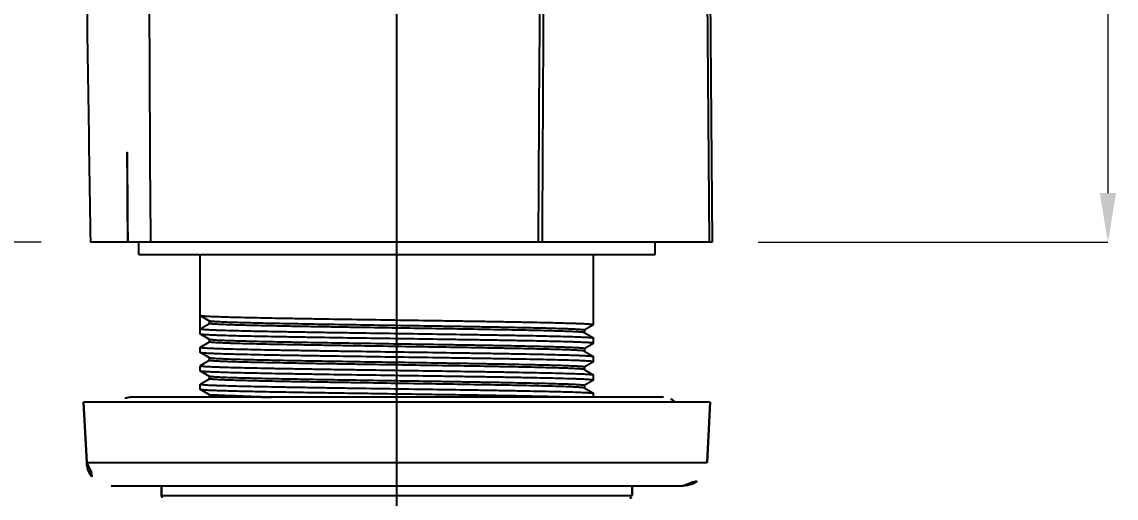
# Model space of a CAD drawing. Extents: x 16296660632 to 16296672714, y -37409619871 to -37409617455.
# Drawn here: x 16296672034.2 to 16296672123.3, y -37409617890 to -37409617851.2 of the extents above; entities that cross this region are included whole.
import ezdxf

# ---------------------------------------------------------------- set-up
doc = ezdxf.new("R2010")
doc.units = 0
doc.header["$LTSCALE"] = 10
doc.header["$MEASUREMENT"] = 0
doc.header["$PDMODE"] = 3
doc.header["$PDSIZE"] = -10
doc.linetypes.add('ACAD_ISO08W100', pattern=[36, 24, -3, 6, -3])
doc.layers.get('0').update_dxf_attribs({"linetype": 'CONTINUOUS'})
doc.layers.get('DEFPOINTS').update_dxf_attribs({"linetype": 'CONTINUOUS'})
doc.layers.add('02___PRT_ALL_AXES', color=7, linetype='CONTINUOUS')
doc.styles.add('Daelim Dimension', font='')
doc.styles.get('Daelim Dimension').set_extended_font_data('나눔고딕')
doc.dimstyles.new('DEFAULT', dxfattribs={"dimscale": 2, "dimtxt": 2, "dimasz": 2, "dimexe": 0, "dimexo": 2, "dimgap": 1, "dimtad": 1, "dimdec": 1, "dimzin": 9, "dimdsep": 46, "dimtxsty": 'Daelim Dimension', "dimcen": 0.5, "dimclrd": 252, "dimclre": 252, "dimclrt": 3, "dimadec": 1, "dimazin": 0, "dimtfac": 1, "dimtdec": 1, "dimtix": 1, "dimtmove": 0, "dimatfit": 3, "dimfxl": 1, "dimtolj": 1, "dimtzin": 1, "dimlwd": 9, "dimlwe": 9, "dimarcsym": 0})

# ---------------------------------------------------------------- blocks, each defined once
blk = doc.blocks.new('*D4')
at = {"color": 5, "lineweight": 9, "transparency": 16777216}
for p, q in [((16296672063.88, -37409617728.86393), (16296672122.59532, -37409617728.86393)), ((16296672122.59532, -37409617732.86393), (16296672122.59532, -37409617865.16254)), ((16296672094.1485, -37409617869.16254), (16296672122.59532, -37409617869.16254))]:
    blk.add_line(p, q, dxfattribs=at)
at = {"color": 5, "transparency": 16777216}
for points in [[(16296672121.92866, -37409617732.86393), (16296672123.26199, -37409617732.86393), (16296672122.59532, -37409617728.86393)], [(16296672121.92866, -37409617865.16254), (16296672123.26199, -37409617865.16254), (16296672122.59532, -37409617869.16254)]]:
    blk.add_solid(points, dxfattribs=at)
at = {"layer": 'DEFPOINTS', "color": 0, "transparency": 16777216}
for p in [(16296672059.88, -37409617728.86393), (16296672090.1485, -37409617869.16254), (16296672122.59532, -37409617869.16254)]:
    blk.add_point(p, dxfattribs=at)
at = {"color": 7, "transparency": 16777216, "insert": (16296672115.1876, -37409617799.01324), "char_height": 10, "attachment_point": 5, "rotation": 90, "style": 'Daelim Dimension'}
blk.add_mtext('\\A1;140', dxfattribs=at)
blk = doc.blocks.new('*D5')
at = {"color": 5, "lineweight": 9, "transparency": 16777216}
for p, q in [((16296671962.309401, -37409617794.284554), (16296671923.515711, -37409617794.284554)), ((16296671923.515711, -37409617798.284554), (16296671923.515711, -37409617865.162552)), ((16296672035.79364, -37409617869.162552), (16296671923.515711, -37409617869.162552))]:
    blk.add_line(p, q, dxfattribs=at)
at = {"color": 5, "transparency": 16777216}
for points in [[(16296671922.849039, -37409617798.284554), (16296671924.182369, -37409617798.284554), (16296671923.515711, -37409617794.284554)], [(16296671922.849039, -37409617865.162552), (16296671924.182369, -37409617865.162552), (16296671923.515711, -37409617869.162552)]]:
    blk.add_solid(points, dxfattribs=at)
at = {"layer": 'DEFPOINTS', "color": 0, "transparency": 16777216}
for p in [(16296671966.309401, -37409617794.284554), (16296671923.515711, -37409617869.162552), (16296672039.79364, -37409617869.162552)]:
    blk.add_point(p, dxfattribs=at)
at = {"color": 7, "transparency": 16777216, "insert": (16296671916.12944, -37409617831.723549), "char_height": 10, "attachment_point": 5, "rotation": 90, "style": 'Daelim Dimension'}
blk.add_mtext('\\A1;75', dxfattribs=at)

msp = doc.modelspace()

# ---------------------------------------------------------------- linework, layer by layer
at = {"color": 1, "linetype": 'ACAD_ISO08W100'}
msp.add_line((16296672064.74164, -37409617897.5214), (16296672064.74164, -37409617708.816849), dxfattribs=at)
at = {"color": 7, "linetype": 'Continuous'}
for p, q in [((16296672089.22858, -37409617762.142838), (16296672090.1485, -37409617869.162537)), ((16296672089.4681, -37409617762.142288), (16296672090.40205, -37409617869.162537)), ((16296672090.40205, -37409617869.162537), (16296672039.79364, -37409617869.162537)), ((16296672043.74164, -37409617870.162537), (16296672043.74164, -37409617869.162537)), ((16296672085.74164, -37409617870.162537), (16296672085.74164, -37409617869.162537)), ((16296672043.74164, -37409617870.162537), (16296672085.74164, -37409617870.162537)), ((16296672048.74164, -37409617876.629532), (16296672048.74164, -37409617870.162537)), ((16296672080.74164, -37409617875.879532), (16296672080.74164, -37409617870.162537)), ((16296672048.746981, -37409617875.135696), (16296672048.74164, -37409617875.129532)), ((16296672048.74164, -37409617876.195557), (16296672049.49164, -37409617875.762543)), ((16296672049.49725, -37409617875.569023), (16296672048.746981, -37409617875.135696)), ((16296672049.49164, -37409617875.762543), (16296672049.49164, -37409617875.562553)), ((16296672048.746981, -37409617876.635696), (16296672048.74164, -37409617876.629532)), ((16296672049.49725, -37409617877.069023), (16296672048.746981, -37409617876.635696)), ((16296672080.7363, -37409617875.885696), (16296672079.98604, -37409617876.319023)), ((16296672079.98604, -37409617876.506073), (16296672080.7363, -37409617876.939392)), ((16296672079.99164, -37409617876.312553), (16296672079.99164, -37409617876.512543)), ((16296672048.746981, -37409617877.689392), (16296672049.49725, -37409617877.256073)), ((16296672049.49164, -37409617877.262543), (16296672049.49164, -37409617877.062553)), ((16296672080.7363, -37409617877.385696), (16296672079.98604, -37409617877.819023)), ((16296672080.7363, -37409617876.939392), (16296672080.74164, -37409617876.945557)), ((16296672080.74164, -37409617877.379532), (16296672080.74164, -37409617876.945557)), ((16296672048.74164, -37409617878.129532), (16296672048.74164, -37409617877.695557)), ((16296672048.74164, -37409617877.695557), (16296672048.74173, -37409617877.69632)), ((16296672048.746981, -37409617878.135696), (16296672048.74164, -37409617878.129532)), ((16296672049.49725, -37409617878.569023), (16296672048.746981, -37409617878.135696)), ((16296672079.98604, -37409617878.006073), (16296672080.7363, -37409617878.439392)), ((16296672079.99164, -37409617877.812553), (16296672079.99164, -37409617878.012543)), ((16296672080.7363, -37409617878.439392), (16296672080.74164, -37409617878.445557)), ((16296672080.74164, -37409617878.879532), (16296672080.74164, -37409617878.445557)), ((16296672048.74164, -37409617879.629532), (16296672048.74164, -37409617879.195557)), ((16296672048.74164, -37409617879.195557), (16296672048.74173, -37409617879.196327)), ((16296672048.746981, -37409617879.189392), (16296672049.49725, -37409617878.756073)), ((16296672049.49164, -37409617878.762543), (16296672049.49164, -37409617878.562553)), ((16296672080.7363, -37409617878.885696), (16296672079.98604, -37409617879.319023)), ((16296672079.99164, -37409617879.312553), (16296672079.99164, -37409617879.512543)), ((16296672048.746981, -37409617879.635696), (16296672048.74164, -37409617879.629532)), ((16296672049.49725, -37409617880.069023), (16296672048.746981, -37409617879.635696)), ((16296672048.746981, -37409617880.689392), (16296672049.49725, -37409617880.256073)), ((16296672049.49164, -37409617880.262543), (16296672049.49164, -37409617880.062553)), ((16296672079.98604, -37409617879.506073), (16296672080.7363, -37409617879.939392)), ((16296672080.7363, -37409617879.939392), (16296672080.74164, -37409617879.945557)), ((16296672080.74164, -37409617880.379532), (16296672080.74164, -37409617879.945557)), ((16296672048.74164, -37409617881.129532), (16296672048.74164, -37409617880.695557)), ((16296672048.74164, -37409617880.695557), (16296672048.74173, -37409617880.696327)), ((16296672048.746981, -37409617881.135696), (16296672048.74164, -37409617881.129532)), ((16296672049.49725, -37409617881.569023), (16296672048.746981, -37409617881.135696)), ((16296672080.7363, -37409617880.385696), (16296672079.98604, -37409617880.819023)), ((16296672079.98604, -37409617881.006073), (16296672080.7363, -37409617881.439392)), ((16296672079.99164, -37409617880.812553), (16296672079.99164, -37409617881.012543)), ((16296672049.48604, -37409617881.762543), (16296672049.49725, -37409617881.756073)), ((16296672049.49164, -37409617881.762543), (16296672049.49164, -37409617881.562553)), ((16296672080.7363, -37409617881.439392), (16296672080.74164, -37409617881.445557)), ((16296672080.74164, -37409617881.762543), (16296672080.74164, -37409617881.445557)), ((16296672039.24164, -37409617882.162537), (16296672039.49869, -37409617887.067207)), ((16296672090.24164, -37409617882.162537), (16296672089.9846, -37409617887.067207)), ((16296672039.49869, -37409617887.067207), (16296672089.9846, -37409617887.067207)), ((16296672041.495951, -37409617888.962547), (16296672087.987341, -37409617888.962547)), ((16296672045.59164, -37409617888.962547), (16296672045.59164, -37409617889.762543)), ((16296672083.89164, -37409617888.962547), (16296672083.89164, -37409617889.762543)), ((16296672045.59164, -37409617889.762543), (16296672083.89164, -37409617889.762543))]:
    msp.add_line(p, q, dxfattribs=at)
for centre, radius, start, end in [((16296672041.495951, -37409617886.962547), 2, 183.00009947, 270), ((16296672087.987341, -37409617886.962547), 2, 270, 356.99990053), ((16296672045.791651, -37409617889.762543), 0.2, 180, 270), ((16296672083.691641, -37409617889.762543), 0.2, 270, 0)]:
    msp.add_arc(centre, radius, start, end, dxfattribs=at)
for points in [[(16296672076.257681, -37409617869.162537), (16296672076.46348, -37409617833.488907), (16296672076.70639, -37409617797.815468), (16296672076.980579, -37409617762.142288)], [(16296672077.21911, -37409617762.144897), (16296672076.96384, -37409617797.817238), (16296672076.737841, -37409617833.489807), (16296672076.545641, -37409617869.162537)], [(16296672042.840349, -37409617869.162552), (16296672042.78056, -37409617862.829674), (16296672042.77059, -37409617856.496407), (16296672042.742979, -37409617850.163307)], [(16296672049.50329, -37409617880.071877), (16296672049.501221, -37409617880.071037), (16296672049.49918, -37409617880.070129), (16296672049.49725, -37409617880.069023)]]:
    msp.add_open_spline(points, degree=3, dxfattribs=at)
for points, knots in [([(16296672044.716669, -37409617869.162514), (16296672044.675619, -37409617864.993843), (16296672044.64674, -37409617858.740532), (16296672044.612061, -37409617850.402847), (16296672044.56625, -37409617842.065208), (16296672044.502291, -37409617833.727676), (16296672044.420641, -37409617826.432587), (16296672044.365879, -37409617822.264069), (16296672044.32453, -37409617819.137688), (16296672044.26709, -37409617816.011513), (16296672044.16551, -37409617812.886299), (16296672043.98222, -37409617809.764313), (16296672043.652559, -37409617806.653587), (16296672043.132759, -37409617803.568031), (16296672042.36672, -37409617800.533287), (16296672041.473049, -37409617798.079323), (16296672040.570511, -37409617796.199318), (16296672039.79851, -37409617794.838417), (16296672038.92099, -37409617793.54261), (16296672037.611799, -37409617791.919678), (16296672035.73089, -37409617790.101097), (16296672033.162371, -37409617788.304512), (16296672030.387369, -37409617786.852661), (16296672027.46664, -37409617785.725082), (16296672024.447241, -37409617784.899887), (16296672021.36372, -37409617784.36544), (16296672019.28581, -37409617784.183487), (16296672018.245529, -37409617784.12661)], [0, 0, 0, 0, 0.125020409, 0.187530648, 0.250040898, 0.375061253, 0.437571391, 0.468826449, 0.50008159, 0.531336701, 0.562591888, 0.593848148, 0.625102592, 0.656356766, 0.687605994, 0.718849096, 0.73447628, 0.750102866, 0.765728, 0.781352596, 0.812575233, 0.843804008, 0.87503787, 0.906275799, 0.937515004, 0.968756338, 1, 1, 1, 1]), ([(16296672017.48671, -37409617789.642731), (16296672018.222191, -37409617789.701988), (16296672019.678049, -37409617789.820587), (16296672021.83654, -37409617790.086151), (16296672023.944889, -37409617790.49791), (16296672025.99894, -37409617791.089394), (16296672028.00178, -37409617791.853317), (16296672029.93693, -37409617792.828262), (16296672031.77037, -37409617794.05558), (16296672033.16268, -37409617795.307854), (16296672034.16864, -37409617796.454353), (16296672035.11031, -37409617797.720154), (16296672036.58522, -37409617800.243103), (16296672037.728821, -37409617803.550713), (16296672038.462259, -37409617807.139008), (16296672038.76545, -37409617809.578857), (16296672038.90979, -37409617811.609123), (16296672038.971689, -37409617813.179413), (16296672038.98768, -37409617814.775871), (16296672039.009029, -37409617816.393639), (16296672039.03598, -37409617818.028748), (16296672039.05999, -37409617819.677689), (16296672039.08404, -37409617821.336868), (16296672039.11676, -37409617823.559662), (16296672039.158409, -37409617826.337433), (16296672039.223391, -37409617830.731728), (16296672039.30438, -37409617836.183594), (16296672039.434139, -37409617844.932838), (16296672039.59726, -37409617855.925522), (16296672039.72813, -37409617864.746948), (16296672039.79364, -37409617869.162552)], [0, 0, 0, 0, 0.02400508, 0.047517823, 0.070716332, 0.09381357, 0.116973743, 0.140361229, 0.164158557, 0.188548756, 0.201029604, 0.213732992, 0.23982583, 0.295796304, 0.326520648, 0.358947253, 0.375684074, 0.39273292, 0.410063612, 0.427623101, 0.4453693, 0.463266531, 0.481274533, 0.499353737, 0.535589491, 0.571655176, 0.642330841, 0.712977011, 0.856329518, 1, 1, 1, 1]), ([(16296672080.74164, -37409617875.879532), (16296672080.74164, -37409617875.877037), (16296672080.734341, -37409617875.871422), (16296672080.720131, -37409617875.866989), (16296672080.6959, -37409617875.861092), (16296672080.64572, -37409617875.852837), (16296672080.55891, -37409617875.842827), (16296672080.42696, -37409617875.831673), (16296672080.25775, -37409617875.820297), (16296672080.051849, -37409617875.808884), (16296672079.80965, -37409617875.797394), (16296672079.53175, -37409617875.785873), (16296672079.218809, -37409617875.77433), (16296672078.733721, -37409617875.758186), (16296672078.04598, -37409617875.738388), (16296672077.127819, -37409617875.715439), (16296672076.092331, -37409617875.692436), (16296672074.94932, -37409617875.669403), (16296672073.70961, -37409617875.646317), (16296672072.38496, -37409617875.62323), (16296672070.9879, -37409617875.600121), (16296672069.53167, -37409617875.577003), (16296672067.51198, -37409617875.545898), (16296672064.945999, -37409617875.507568), (16296672061.88534, -37409617875.461952), (16296672059.38246, -37409617875.423347), (16296672057.463011, -37409617875.391983), (16296672056.11784, -37409617875.368881), (16296672054.85437, -37409617875.345787), (16296672053.684561, -37409617875.322746), (16296672052.619499, -37409617875.299728), (16296672051.66927, -37409617875.276779), (16296672050.842859, -37409617875.253899), (16296672050.23527, -37409617875.234047), (16296672049.816879, -37409617875.217796), (16296672049.55563, -37409617875.206291), (16296672049.330379, -37409617875.194817), (16296672049.141621, -37409617875.183434), (16296672048.98982, -37409617875.172112), (16296672048.8866, -37409617875.162201), (16296672048.82288, -37409617875.153809), (16296672048.789049, -37409617875.148209), (16296672048.76469, -37409617875.142662), (16296672048.7516, -37409617875.138351), (16296672048.747, -37409617875.135696)], [0, 0, 0, 0, 0.000234274, 0.000714328, 0.001476309, 0.002527206, 0.005502562, 0.009644377, 0.014944614, 0.02139117, 0.028971084, 0.037666614, 0.047456013, 0.058317285, 0.083151064, 0.111932057, 0.144388086, 0.18021349, 0.219067853, 0.26058446, 0.304369592, 0.35000799, 0.397068514, 0.493662816, 0.59050052, 0.683923066, 0.72824237, 0.770401284, 0.810000901, 0.846665937, 0.880048118, 0.909833791, 0.935740323, 0.957523153, 0.966802791, 0.974978174, 0.982028642, 0.987939589, 0.992698373, 0.996293774, 0.997653904, 0.998722928, 0.999502816, 1, 1, 1, 1]), ([(16296672079.91538, -37409617876.488663), (16296672079.88567, -37409617876.484001), (16296672079.81469, -37409617876.475616), (16296672079.62771, -37409617876.459053), (16296672079.3104, -37409617876.439941), (16296672078.83177, -37409617876.417976), (16296672078.22596, -37409617876.395882), (16296672077.49844, -37409617876.373573), (16296672076.655769, -37409617876.351173), (16296672075.705549, -37409617876.328712), (16296672074.249189, -37409617876.297493), (16296672072.23155, -37409617876.259338), (16296672069.62636, -37409617876.214912), (16296672066.84519, -37409617876.170387), (16296672063.98823, -37409617876.125816), (16296672061.60647, -37409617876.088318), (16296672059.740561, -37409617876.057907), (16296672058.40048, -37409617876.035332), (16296672057.11764, -37409617876.012772), (16296672055.903629, -37409617875.990227), (16296672054.76939, -37409617875.967697), (16296672053.72518, -37409617875.945198), (16296672052.78042, -37409617875.922737), (16296672051.943621, -37409617875.900337), (16296672051.317329, -37409617875.880997), (16296672050.87587, -37409617875.865242), (16296672050.59124, -37409617875.853981), (16296672050.33856, -37409617875.842743), (16296672050.118401, -37409617875.831528), (16296672049.931259, -37409617875.820374), (16296672049.77751, -37409617875.809273), (16296672049.65761, -37409617875.79837), (16296672049.578779, -37409617875.788597), (16296672049.53315, -37409617875.780533), (16296672049.51119, -37409617875.774803), (16296672049.498079, -37409617875.770393), (16296672049.49164, -37409617875.764923), (16296672049.49164, -37409617875.762543)], [0, 0, 0, 0, 0.002964134, 0.00704041, 0.018499943, 0.034286913, 0.054261517, 0.078243845, 0.106020447, 0.137338663, 0.171918027, 0.249583115, 0.336219506, 0.428706749, 0.523713483, 0.617817804, 0.663467614, 0.707630327, 0.749906527, 0.789916091, 0.827296444, 0.861711587, 0.892850842, 0.920432564, 0.944210314, 0.954603073, 0.963967744, 0.972283558, 0.979530384, 0.985693205, 0.990759956, 0.994719317, 0.997564984, 0.998571248, 0.999302383, 0.99976604, 1, 1, 1, 1]), ([(16296672049.507401, -37409617875.573387), (16296672049.50639, -37409617875.573036), (16296672049.50293, -37409617875.571777), (16296672049.499531, -37409617875.57032), (16296672049.497259, -37409617875.569023)], [0, 0, 0, 0, 0.29012599, 1, 1, 1, 1]), ([(16296672079.991619, -37409617876.312553), (16296672079.991619, -37409617876.310112), (16296672079.984921, -37409617876.304543), (16296672079.97139, -37409617876.300072), (16296672079.948641, -37409617876.29422), (16296672079.901369, -37409617876.286011), (16296672079.81967, -37409617876.276077), (16296672079.69545, -37409617876.264977), (16296672079.53618, -37409617876.253693), (16296672079.34235, -37409617876.242332), (16296672079.11434, -37409617876.230919), (16296672078.85272, -37409617876.219467), (16296672078.558081, -37409617876.208008), (16296672078.10128, -37409617876.191971), (16296672077.453541, -37409617876.172279), (16296672076.588579, -37409617876.149483), (16296672075.61281, -37409617876.126633), (16296672074.535351, -37409617876.103722), (16296672073.36628, -37409617876.080803), (16296672072.116529, -37409617876.057854), (16296672070.7978, -37409617876.034882), (16296672069.422421, -37409617876.011902), (16296672067.51285, -37409617875.98098), (16296672065.083719, -37409617875.942871), (16296672062.181919, -37409617875.89753), (16296672059.37566, -37409617875.852242), (16296672057.144831, -37409617875.813606), (16296672055.486111, -37409617875.782143), (16296672054.36433, -37409617875.759216), (16296672053.339609, -37409617875.736343), (16296672052.421551, -37409617875.713509), (16296672051.618719, -37409617875.690773), (16296672050.938641, -37409617875.668129), (16296672050.45166, -37409617875.648399), (16296672050.12816, -37409617875.632057), (16296672049.936399, -37409617875.620728), (16296672049.77931, -37409617875.60939), (16296672049.657061, -37409617875.598427), (16296672049.57028, -37409617875.587303), (16296672049.523979, -37409617875.579086), (16296672049.507401, -37409617875.573387)], [0, 0, 0, 0, 0.000239295, 0.000716908, 0.00147152, 0.002511228, 0.005454101, 0.009547353, 0.014783901, 0.021154639, 0.028644997, 0.037236603, 0.046910801, 0.057645886, 0.082191856, 0.110648139, 0.142746781, 0.178189295, 0.216644274, 0.25775134, 0.301127586, 0.346366078, 0.39304457, 0.488965298, 0.585309878, 0.678482653, 0.765006777, 0.804753454, 0.841653705, 0.875361423, 0.905563603, 0.931976087, 0.954353861, 0.972488905, 0.979910765, 0.98621222, 0.991380528, 0.995403762, 0.998275298, 1, 1, 1, 1]), ([(16296672048.74164, -37409617876.195557), (16296672048.74164, -37409617876.198059), (16296672048.748949, -37409617876.203667), (16296672048.763149, -37409617876.208099), (16296672048.787399, -37409617876.213997), (16296672048.83758, -37409617876.222252), (16296672048.924391, -37409617876.232262), (16296672049.056339, -37409617876.243423), (16296672049.225559, -37409617876.254791), (16296672049.431471, -37409617876.26622), (16296672049.673679, -37409617876.277702), (16296672049.95159, -37409617876.289223), (16296672050.26453, -37409617876.300758), (16296672050.74964, -37409617876.316902), (16296672051.437389, -37409617876.336708), (16296672052.35557, -37409617876.359657), (16296672053.391069, -37409617876.382652), (16296672054.5341, -37409617876.405701), (16296672055.77383, -37409617876.428772), (16296672057.09852, -37409617876.451874), (16296672058.4956, -37409617876.474983), (16296672059.95183, -37409617876.498093), (16296672061.971519, -37409617876.529198), (16296672064.53751, -37409617876.567528), (16296672067.59816, -37409617876.613136), (16296672070.10104, -37409617876.651749), (16296672072.02047, -37409617876.683121), (16296672073.36561, -37409617876.706207), (16296672074.629061, -37409617876.729301), (16296672075.79884, -37409617876.75235), (16296672076.86388, -37409617876.775368), (16296672077.8141, -37409617876.798317), (16296672078.640499, -37409617876.821198), (16296672079.248079, -37409617876.841042), (16296672079.666451, -37409617876.8573), (16296672079.927691, -37409617876.868797), (16296672080.152941, -37409617876.880272), (16296672080.341681, -37409617876.891663), (16296672080.493469, -37409617876.902977), (16296672080.596689, -37409617876.912888), (16296672080.660419, -37409617876.921288), (16296672080.694241, -37409617876.92688), (16296672080.718599, -37409617876.932426), (16296672080.731689, -37409617876.936737), (16296672080.73629, -37409617876.939392)], [0, 0, 0, 0, 0.00023428, 0.000714357, 0.001476373, 0.002527314, 0.00550277, 0.009644748, 0.014945279, 0.021392114, 0.028972217, 0.037668099, 0.047457867, 0.058319338, 0.083153738, 0.111934878, 0.144391227, 0.180217448, 0.219072785, 0.260590418, 0.304376104, 0.350014854, 0.397075455, 0.493668846, 0.590507411, 0.683929716, 0.728248485, 0.770406483, 0.810005151, 0.846669168, 0.880050994, 0.909836552, 0.935742497, 0.957524831, 0.966804082, 0.974979195, 0.982029454, 0.987940097, 0.992698633, 0.996293924, 0.997654006, 0.998722986, 0.999502839, 1, 1, 1, 1]), ([(16296672080.74164, -37409617877.379532), (16296672080.74164, -37409617877.377037), (16296672080.734341, -37409617877.371422), (16296672080.720131, -37409617877.366989), (16296672080.69589, -37409617877.361092), (16296672080.64571, -37409617877.352837), (16296672080.55891, -37409617877.342827), (16296672080.42696, -37409617877.331673), (16296672080.257759, -37409617877.320297), (16296672080.051861, -37409617877.308884), (16296672079.809669, -37409617877.297394), (16296672079.53178, -37409617877.285873), (16296672079.218849, -37409617877.274338), (16296672078.73378, -37409617877.258202), (16296672078.046049, -37409617877.238388), (16296672077.127899, -37409617877.215446), (16296672076.092409, -37409617877.192436), (16296672074.9494, -37409617877.169403), (16296672073.7097, -37409617877.146317), (16296672072.385059, -37409617877.12323), (16296672070.98802, -37409617877.100121), (16296672069.531811, -37409617877.077003), (16296672067.5121, -37409617877.045898), (16296672064.94607, -37409617877.007568), (16296672061.88538, -37409617876.961952), (16296672059.382469, -37409617876.923347), (16296672057.46302, -37409617876.891983), (16296672056.11784, -37409617876.868881), (16296672054.85434, -37409617876.845787), (16296672053.684521, -37409617876.822746), (16296672052.61944, -37409617876.799728), (16296672051.66921, -37409617876.776772), (16296672050.84281, -37409617876.753899), (16296672050.235241, -37409617876.734047), (16296672049.81686, -37409617876.717789), (16296672049.55562, -37409617876.706291), (16296672049.33037, -37409617876.694817), (16296672049.141609, -37409617876.683434), (16296672048.98982, -37409617876.672112), (16296672048.8866, -37409617876.662201), (16296672048.82287, -37409617876.653809), (16296672048.789049, -37409617876.648209), (16296672048.76469, -37409617876.642662), (16296672048.7516, -37409617876.638351), (16296672048.747, -37409617876.635696)], [0, 0, 0, 0, 0.000234278, 0.000714344, 0.001476339, 0.002527247, 0.00550259, 0.009644323, 0.014944421, 0.021390797, 0.028970468, 0.037665603, 0.047454608, 0.058315626, 0.08314873, 0.11192941, 0.144385333, 0.180211175, 0.219065561, 0.260581399, 0.304365786, 0.350003736, 0.397064262, 0.493660141, 0.590500078, 0.683922349, 0.728241902, 0.770401285, 0.810001582, 0.846667393, 0.880050154, 0.909835924, 0.935741722, 0.957523956, 0.966803342, 0.974978565, 0.982028928, 0.987939757, 0.992698451, 0.996293813, 0.99765393, 0.998722942, 0.999502822, 1, 1, 1, 1]), ([(16296672079.95631, -37409617876.496292), (16296672079.9534, -37409617876.495621), (16296672079.939831, -37409617876.492691), (16296672079.92614, -37409617876.490349), (16296672079.91538, -37409617876.488663)], [0, 0, 0, 0, 0.215638793, 1, 1, 1, 1]), ([(16296672079.986019, -37409617876.506073), (16296672079.9844, -37409617876.505142), (16296672079.974899, -37409617876.50074), (16296672079.96467, -37409617876.498222), (16296672079.95631, -37409617876.496292)], [0, 0, 0, 0, 0.178515151, 1, 1, 1, 1]), ([(16296672079.97226, -37409617878.000519), (16296672079.95442, -37409617877.994972), (16296672079.905899, -37409617877.986671), (16296672079.815689, -37409617877.975594), (16296672079.690201, -37409617877.9646), (16296672079.529989, -37409617877.953293), (16296672079.33527, -37409617877.941963), (16296672079.008129, -37409617877.925659), (16296672078.517, -37409617877.90596), (16296672077.83247, -37409617877.883347), (16296672077.025869, -37409617877.860641), (16296672076.10475, -37409617877.837837), (16296672075.077669, -37409617877.815002), (16296672073.95422, -37409617877.792122), (16296672072.294609, -37409617877.760696), (16296672070.06419, -37409617877.72213), (16296672067.260059, -37409617877.67691), (16296672064.362221, -37409617877.631653), (16296672061.937321, -37409617877.593582), (16296672060.031691, -37409617877.562714), (16296672058.6595, -37409617877.539772), (16296672057.34403, -37409617877.516838), (16296672056.09753, -37409617877.493927), (16296672054.931629, -37409617877.471031), (16296672053.857201, -37409617877.448174), (16296672052.884251, -37409617877.425346), (16296672052.02187, -37409617877.402588), (16296672051.376089, -37409617877.382927), (16296672050.920691, -37409617877.36692), (16296672050.62697, -37409617877.355469), (16296672050.366159, -37409617877.344048), (16296672050.13888, -37409617877.332649), (16296672049.94566, -37409617877.321297), (16296672049.78689, -37409617877.310043), (16296672049.663071, -37409617877.29895), (16296672049.58164, -37409617877.28904), (16296672049.534519, -37409617877.280838), (16296672049.511841, -37409617877.275002), (16296672049.49835, -37409617877.270538), (16296672049.491659, -37409617877.264977), (16296672049.491659, -37409617877.262543)], [0, 0, 0, 0, 0.001837415, 0.00482002, 0.008950758, 0.014221212, 0.020620425, 0.028136004, 0.046440974, 0.068968438, 0.095507517, 0.125813849, 0.159603379, 0.196562099, 0.236346137, 0.322881882, 0.415992115, 0.512213325, 0.607965789, 0.654549018, 0.699687471, 0.74296148, 0.783966667, 0.822321355, 0.857668664, 0.889677681, 0.918052491, 0.942527168, 0.953230294, 0.962875277, 0.971441497, 0.978909368, 0.985260209, 0.990481105, 0.994562232, 0.997495624, 0.998532083, 0.999284584, 0.999761073, 1, 1, 1, 1]), ([(16296672049.51687, -37409617877.076271), (16296672049.51479, -37409617877.075706), (16296672049.50811, -37409617877.073753), (16296672049.50144, -37409617877.071426), (16296672049.497271, -37409617877.069023)], [0, 0, 0, 0, 0.30956442, 1, 1, 1, 1]), ([(16296672079.99164, -37409617877.812553), (16296672079.991631, -37409617877.810127), (16296672079.984989, -37409617877.804581), (16296672079.97154, -37409617877.800117), (16296672079.948959, -37409617877.794296), (16296672079.90206, -37409617877.786118), (16296672079.821011, -37409617877.776222), (16296672079.69775, -37409617877.765167), (16296672079.539709, -37409617877.753922), (16296672079.347361, -37409617877.742607), (16296672079.121099, -37409617877.731239), (16296672078.861469, -37409617877.719833), (16296672078.56905, -37409617877.708412), (16296672078.115669, -37409617877.692436), (16296672077.472691, -37409617877.672829), (16296672076.613991, -37409617877.650124), (16296672075.64509, -37409617877.62735), (16296672074.57501, -37409617877.604538), (16296672073.413651, -37409617877.581703), (16296672072.17181, -37409617877.558838), (16296672070.861, -37409617877.535957), (16296672069.493401, -37409617877.513069), (16296672067.59342, -37409617877.482262), (16296672065.17462, -37409617877.444283), (16296672062.282499, -37409617877.399117), (16296672059.481461, -37409617877.353996), (16296672057.251699, -37409617877.315521), (16296672055.59087, -37409617877.28418), (16296672054.465071, -37409617877.261353), (16296672053.43466, -37409617877.238564), (16296672052.50919, -37409617877.215813), (16296672051.69725, -37409617877.193138), (16296672051.006371, -37409617877.170578), (16296672050.509359, -37409617877.150917), (16296672050.177019, -37409617877.134682), (16296672049.978081, -37409617877.12336), (16296672049.813419, -37409617877.112068), (16296672049.68331, -37409617877.101044), (16296672049.588221, -37409617877.089996), (16296672049.53648, -37409617877.081619), (16296672049.51687, -37409617877.076271)], [0, 0, 0, 0, 0.000238265, 0.000713039, 0.001462572, 0.002494662, 0.005414759, 0.009478154, 0.014676796, 0.020999853, 0.028435194, 0.036965079, 0.04656903, 0.057226336, 0.081599441, 0.1098579, 0.14173969, 0.176950811, 0.215162769, 0.256022745, 0.299150825, 0.344146863, 0.390593982, 0.486106374, 0.582151316, 0.675172025, 0.76172394, 0.80156057, 0.838602742, 0.872508692, 0.902962837, 0.929683015, 0.952423219, 0.970971013, 0.978619549, 0.985159017, 0.99057543, 0.994858801, 0.998000629, 1, 1, 1, 1]), ([(16296672048.74173, -37409617877.69632), (16296672048.74231, -37409617877.699043), (16296672048.75046, -37409617877.704079), (16296672048.765711, -37409617877.708946), (16296672048.79113, -37409617877.714653), (16296672048.825331, -37409617877.720177), (16296672048.869129, -37409617877.725899), (16296672048.946091, -37409617877.734169), (16296672049.065701, -37409617877.744118), (16296672049.23694, -37409617877.755478), (16296672049.444851, -37409617877.766899), (16296672049.688919, -37409617877.778374), (16296672049.96858, -37409617877.789879), (16296672050.283171, -37409617877.801407), (16296672050.770241, -37409617877.817528), (16296672051.46014, -37409617877.837318), (16296672052.380569, -37409617877.860237), (16296672053.41785, -37409617877.883217), (16296672054.562189, -37409617877.906242), (16296672055.80279, -37409617877.929291), (16296672057.127871, -37409617877.952362), (16296672058.52492, -37409617877.975449), (16296672059.980709, -37409617877.99855), (16296672061.99913, -37409617878.029617), (16296672064.56283, -37409617878.067909), (16296672067.620081, -37409617878.11348), (16296672070.119659, -37409617878.152046), (16296672072.036221, -37409617878.18338), (16296672073.37916, -37409617878.206459), (16296672074.64045, -37409617878.229523), (16296672075.80818, -37409617878.252541), (16296672076.87129, -37409617878.275543), (16296672077.819731, -37409617878.298462), (16296672078.64456, -37409617878.32132), (16296672079.25095, -37409617878.341148), (16296672079.66851, -37409617878.357384), (16296672079.92923, -37409617878.368874), (16296672080.15403, -37409617878.380333), (16296672080.342409, -37409617878.391708), (16296672080.49391, -37409617878.403023), (16296672080.59693, -37409617878.412918), (16296672080.66054, -37409617878.421303), (16296672080.694309, -37409617878.426903), (16296672080.71862, -37409617878.432442), (16296672080.731701, -37409617878.436737), (16296672080.73629, -37409617878.439392)], [0, 0, 0, 0, 0.00026031, 0.000775631, 0.001573828, 0.002660777, 0.004038307, 0.005706997, 0.009916939, 0.015282319, 0.021790904, 0.029429614, 0.038180508, 0.048021744, 0.058931241, 0.083850362, 0.112702284, 0.14521494, 0.181083093, 0.219965788, 0.261496531, 0.305281845, 0.350907435, 0.397943202, 0.494459721, 0.591190698, 0.684484365, 0.728734829, 0.770824204, 0.810356069, 0.846956494, 0.880278405, 0.910008785, 0.935865485, 0.957605801, 0.966866901, 0.975026033, 0.982062618, 0.987961869, 0.992711352, 0.996299988, 0.997657657, 0.998724827, 0.999503468, 1, 1, 1, 1]), ([(16296672080.74164, -37409617878.879532), (16296672080.74164, -37409617878.877037), (16296672080.734341, -37409617878.871422), (16296672080.720131, -37409617878.866989), (16296672080.69589, -37409617878.861092), (16296672080.64571, -37409617878.852837), (16296672080.558901, -37409617878.842827), (16296672080.42695, -37409617878.831673), (16296672080.25775, -37409617878.820297), (16296672080.05184, -37409617878.808884), (16296672079.809641, -37409617878.797394), (16296672079.53175, -37409617878.785873), (16296672079.218821, -37409617878.77433), (16296672078.73374, -37409617878.758186), (16296672078.046021, -37409617878.738388), (16296672077.127859, -37409617878.715439), (16296672076.09235, -37409617878.692436), (16296672074.94931, -37409617878.669403), (16296672073.70957, -37409617878.646317), (16296672072.38488, -37409617878.62323), (16296672070.987801, -37409617878.600121), (16296672069.53157, -37409617878.577003), (16296672067.51185, -37409617878.545891), (16296672064.945801, -37409617878.507561), (16296672061.88508, -37409617878.461937), (16296672059.382179, -37409617878.42334), (16296672057.462761, -37409617878.391983), (16296672056.11763, -37409617878.368874), (16296672054.85417, -37409617878.345787), (16296672053.68438, -37409617878.322739), (16296672052.619329, -37409617878.299728), (16296672051.669121, -37409617878.276772), (16296672050.84273, -37409617878.253891), (16296672050.23518, -37409617878.234047), (16296672049.81682, -37409617878.217789), (16296672049.55559, -37409617878.206291), (16296672049.330351, -37409617878.194817), (16296672049.1416, -37409617878.183434), (16296672048.989811, -37409617878.172112), (16296672048.8866, -37409617878.162201), (16296672048.82287, -37409617878.153809), (16296672048.789049, -37409617878.148209), (16296672048.76469, -37409617878.142662), (16296672048.7516, -37409617878.138351), (16296672048.747, -37409617878.135696)], [0, 0, 0, 0, 0.000234278, 0.000714344, 0.001476343, 0.002527261, 0.005502657, 0.009644524, 0.014944837, 0.021391413, 0.028971225, 0.037666585, 0.047455765, 0.058316766, 0.083149839, 0.111930611, 0.14438701, 0.180213685, 0.219069423, 0.260587128, 0.304372629, 0.350011113, 0.397071949, 0.493668573, 0.590509731, 0.683931906, 0.728249949, 0.770407749, 0.810006903, 0.846671638, 0.88005374, 0.909839023, 0.93574424, 0.957525849, 0.966804655, 0.974979414, 0.982029496, 0.987940071, 0.992698592, 0.996293883, 0.997653973, 0.998722965, 0.99950283, 1, 1, 1, 1]), ([(16296672079.986019, -37409617878.006073), (16296672079.985161, -37409617878.005577), (16296672079.98074, -37409617878.003311), (16296672079.97603, -37409617878.001694), (16296672079.97226, -37409617878.000519)], [0, 0, 0, 0, 0.202357873, 1, 1, 1, 1]), ([(16296672048.74173, -37409617879.196327), (16296672048.74231, -37409617879.199043), (16296672048.75046, -37409617879.204079), (16296672048.76572, -37409617879.208946), (16296672048.79114, -37409617879.214653), (16296672048.82535, -37409617879.220177), (16296672048.86915, -37409617879.225906), (16296672048.94611, -37409617879.234169), (16296672049.06572, -37409617879.244118), (16296672049.236959, -37409617879.255478), (16296672049.44486, -37409617879.266899), (16296672049.688931, -37409617879.278374), (16296672049.96858, -37409617879.289879), (16296672050.283171, -37409617879.301407), (16296672050.77022, -37409617879.317528), (16296672051.460119, -37409617879.337318), (16296672052.380529, -37409617879.360237), (16296672053.417801, -37409617879.383217), (16296672054.56212, -37409617879.406227), (16296672055.80267, -37409617879.429291), (16296672057.12771, -37409617879.452362), (16296672058.524719, -37409617879.475449), (16296672059.98049, -37409617879.498543), (16296672061.998911, -37409617879.529617), (16296672064.56263, -37409617879.567902), (16296672067.6199, -37409617879.613472), (16296672070.11949, -37409617879.652039), (16296672072.036079, -37409617879.68338), (16296672073.379061, -37409617879.706459), (16296672074.64039, -37409617879.729523), (16296672075.80814, -37409617879.752541), (16296672076.871269, -37409617879.775543), (16296672077.81971, -37409617879.798462), (16296672078.644529, -37409617879.82132), (16296672079.250931, -37409617879.841148), (16296672079.668489, -37409617879.857384), (16296672079.929211, -37409617879.868874), (16296672080.15402, -37409617879.880333), (16296672080.342409, -37409617879.891708), (16296672080.49391, -37409617879.903023), (16296672080.59693, -37409617879.912918), (16296672080.66054, -37409617879.921303), (16296672080.694309, -37409617879.926903), (16296672080.71862, -37409617879.932442), (16296672080.731701, -37409617879.936737), (16296672080.73629, -37409617879.939392)], [0, 0, 0, 0, 0.000260392, 0.000775812, 0.001574105, 0.002661144, 0.004038757, 0.005707524, 0.009917556, 0.015282913, 0.021791414, 0.029429959, 0.03818046, 0.048021332, 0.058930732, 0.083849502, 0.112701247, 0.145213351, 0.181080716, 0.219962414, 0.261491604, 0.30527543, 0.350900069, 0.397936043, 0.494453582, 0.591185018, 0.684478994, 0.728730236, 0.770821134, 0.81035432, 0.846955546, 0.880277784, 0.910008197, 0.935864736, 0.957604954, 0.96686622, 0.975025492, 0.982062188, 0.987961625, 0.992711268, 0.996299971, 0.997657653, 0.998724828, 0.99950347, 1, 1, 1, 1]), ([(16296672079.978331, -37409617879.502571), (16296672079.96269, -37409617879.496719), (16296672079.917999, -37409617879.488602), (16296672079.833759, -37409617879.477432), (16296672079.71389, -37409617879.466507), (16296672079.559111, -37409617879.455162), (16296672079.369539, -37409617879.443817), (16296672079.048731, -37409617879.427452), (16296672078.56481, -37409617879.407707), (16296672077.88802, -37409617879.38504), (16296672077.08799, -37409617879.362282), (16296672076.172199, -37409617879.339417), (16296672075.149229, -37409617879.316521), (16296672074.02869, -37409617879.293579), (16296672072.37064, -37409617879.262047), (16296672070.139521, -37409617879.223381), (16296672067.33173, -37409617879.17804), (16296672064.427031, -37409617879.132652), (16296672061.994789, -37409617879.094498), (16296672060.08234, -37409617879.063538), (16296672058.704611, -37409617879.040527), (16296672057.38348, -37409617879.017548), (16296672056.13134, -37409617878.994568), (16296672054.95994, -37409617878.971611), (16296672053.880251, -37409617878.948677), (16296672052.902399, -37409617878.925797), (16296672052.035549, -37409617878.902977), (16296672051.38636, -37409617878.883263), (16296672050.92853, -37409617878.86721), (16296672050.633209, -37409617878.855728), (16296672050.370991, -37409617878.844269), (16296672050.14246, -37409617878.83284), (16296672049.94817, -37409617878.821472), (16296672049.78853, -37409617878.810173), (16296672049.664021, -37409617878.799049), (16296672049.58214, -37409617878.789108), (16296672049.53475, -37409617878.780891), (16296672049.51194, -37409617878.77504), (16296672049.498381, -37409617878.770561), (16296672049.491671, -37409617878.764977), (16296672049.491671, -37409617878.762543)], [0, 0, 0, 0, 0.001641814, 0.004431949, 0.008375598, 0.013468337, 0.019698024, 0.02705085, 0.045060233, 0.067327399, 0.093646803, 0.123771607, 0.157419147, 0.194276003, 0.233994933, 0.320510281, 0.413729103, 0.510164613, 0.606209479, 0.652958195, 0.698270646, 0.741722097, 0.782904594, 0.821433573, 0.856946257, 0.889111319, 0.917627336, 0.942226305, 0.952984657, 0.962680727, 0.97129118, 0.978797855, 0.985183312, 0.990431707, 0.994533712, 0.997483321, 0.998525707, 0.999282035, 0.999760491, 1, 1, 1, 1]), ([(16296672049.54047, -37409617878.581657), (16296672049.53142, -37409617878.57988), (16296672049.51679, -37409617878.576607), (16296672049.5023, -37409617878.57193), (16296672049.497271, -37409617878.569023)], [0, 0, 0, 0, 0.613239713, 1, 1, 1, 1]), ([(16296672079.99164, -37409617879.312553), (16296672079.99164, -37409617879.31015), (16296672079.985121, -37409617879.304626), (16296672079.971849, -37409617879.300209), (16296672079.949591, -37409617879.294434), (16296672079.90336, -37409617879.286324), (16296672079.82349, -37409617879.276489), (16296672079.702021, -37409617879.265511), (16296672079.546249, -37409617879.254349), (16296672079.35668, -37409617879.243118), (16296672079.133659, -37409617879.231827), (16296672078.87772, -37409617879.220512), (16296672078.589439, -37409617879.209183), (16296672078.14238, -37409617879.193314), (16296672077.50827, -37409617879.173843), (16296672076.6612, -37409617879.151299), (16296672075.70512, -37409617879.1287), (16296672074.64875, -37409617879.106049), (16296672073.50178, -37409617879.083366), (16296672072.274691, -37409617879.060677), (16296672070.978689, -37409617879.037971), (16296672069.62565, -37409617879.015251), (16296672067.74366, -37409617878.98465), (16296672065.34437, -37409617878.94693), (16296672062.470671, -37409617878.902077), (16296672059.679871, -37409617878.857277), (16296672057.07382, -37409617878.812576), (16296672055.06159, -37409617878.774162), (16296672053.614861, -37409617878.742699), (16296672052.67601, -37409617878.720108), (16296672051.847521, -37409617878.697578), (16296672051.13695, -37409617878.675171), (16296672050.5508, -37409617878.652893), (16296672050.142691, -37409617878.633423), (16296672049.882389, -37409617878.617081), (16296672049.737789, -37409617878.605988), (16296672049.627501, -37409617878.594994), (16296672049.565519, -37409617878.586563), (16296672049.54047, -37409617878.581657)], [0, 0, 0, 0, 0.000235742, 0.000704522, 0.001444439, 0.002463035, 0.005343451, 0.009350376, 0.014478746, 0.020716505, 0.028050303, 0.036465519, 0.045941957, 0.056457447, 0.080511887, 0.108407725, 0.139892764, 0.174677475, 0.212444836, 0.252849907, 0.295522265, 0.340073088, 0.386093897, 0.480854373, 0.576345689, 0.669083254, 0.755682803, 0.83298409, 0.867250818, 0.898167432, 0.925453226, 0.948856783, 0.968167331, 0.983208683, 0.989085254, 0.99384711, 0.99748688, 1, 1, 1, 1]), ([(16296672080.74164, -37409617880.379532), (16296672080.74164, -37409617880.377037), (16296672080.734329, -37409617880.371422), (16296672080.720131, -37409617880.366989), (16296672080.69589, -37409617880.361092), (16296672080.64571, -37409617880.352837), (16296672080.558901, -37409617880.342827), (16296672080.42695, -37409617880.331673), (16296672080.25773, -37409617880.320297), (16296672080.051821, -37409617880.308884), (16296672079.80961, -37409617880.297394), (16296672079.53171, -37409617880.285873), (16296672079.21876, -37409617880.27433), (16296672078.73365, -37409617880.258186), (16296672078.04591, -37409617880.23838), (16296672077.127729, -37409617880.215439), (16296672076.092211, -37409617880.192436), (16296672074.949169, -37409617880.169403), (16296672073.70941, -37409617880.146317), (16296672072.38471, -37409617880.123222), (16296672070.987619, -37409617880.100113), (16296672069.53138, -37409617880.077003), (16296672067.51169, -37409617880.045891), (16296672064.9457, -37409617880.007561), (16296672061.885031, -37409617879.961937), (16296672059.382151, -37409617879.92334), (16296672057.46273, -37409617879.891983), (16296672056.117611, -37409617879.868874), (16296672054.85417, -37409617879.845787), (16296672053.684389, -37409617879.822739), (16296672052.61935, -37409617879.799728), (16296672051.66914, -37409617879.776772), (16296672050.842751, -37409617879.753891), (16296672050.23518, -37409617879.734047), (16296672049.816811, -37409617879.717789), (16296672049.55558, -37409617879.706291), (16296672049.330339, -37409617879.694817), (16296672049.1416, -37409617879.683434), (16296672048.989811, -37409617879.672112), (16296672048.8866, -37409617879.662201), (16296672048.82287, -37409617879.653809), (16296672048.789049, -37409617879.648209), (16296672048.76469, -37409617879.642662), (16296672048.7516, -37409617879.638351), (16296672048.747, -37409617879.635696)], [0, 0, 0, 0, 0.00023428, 0.000714355, 0.001476369, 0.002527307, 0.005502757, 0.009644726, 0.014945238, 0.021392057, 0.028972151, 0.037668012, 0.04745775, 0.058319187, 0.083153488, 0.111934717, 0.144391412, 0.180218296, 0.219074264, 0.260592414, 0.3043784, 0.350017233, 0.397077607, 0.493671429, 0.590510814, 0.683932966, 0.728251318, 0.770408618, 0.810006901, 0.846670943, 0.880052765, 0.90983814, 0.93574371, 0.957525724, 0.966804733, 0.974979655, 0.982029783, 0.987940271, 0.992698677, 0.996293908, 0.997653985, 0.998722969, 0.999502831, 1, 1, 1, 1]), ([(16296672079.96417, -37409617880.998207), (16296672079.94393, -37409617880.992943), (16296672079.891029, -37409617880.984543), (16296672079.79421, -37409617880.973511), (16296672079.662479, -37409617880.962463), (16296672079.496241, -37409617880.95118), (16296672079.29579, -37409617880.939873), (16296672078.96162, -37409617880.923653), (16296672078.46253, -37409617880.904007), (16296672077.769409, -37409617880.881447), (16296672076.955589, -37409617880.858803), (16296672076.02858, -37409617880.836067), (16296672074.997, -37409617880.813293), (16296672073.87039, -37409617880.790482), (16296672072.209141, -37409617880.759171), (16296672069.97963, -37409617880.720734), (16296672067.179701, -37409617880.675636), (16296672064.289619, -37409617880.630508), (16296672061.872999, -37409617880.59256), (16296672059.975031, -37409617880.561783), (16296672058.60906, -37409617880.53891), (16296672057.29991, -37409617880.516052), (16296672056.059731, -37409617880.49321), (16296672054.89999, -37409617880.47039), (16296672053.83144, -37409617880.447594), (16296672052.863991, -37409617880.424843), (16296672052.00659, -37409617880.402153), (16296672051.36462, -37409617880.382553), (16296672050.91194, -37409617880.366592), (16296672050.619989, -37409617880.355179), (16296672050.360769, -37409617880.343788), (16296672050.13488, -37409617880.332428), (16296672049.942841, -37409617880.321121), (16296672049.785061, -37409617880.309891), (16296672049.662001, -37409617880.298843), (16296672049.581091, -37409617880.288948), (16296672049.53425, -37409617880.280777), (16296672049.5117, -37409617880.274963), (16296672049.49827, -37409617880.270523), (16296672049.49165, -37409617880.264961), (16296672049.491659, -37409617880.262543)], [0, 0, 0, 0, 0.002058314, 0.005256255, 0.009592659, 0.015061746, 0.021651415, 0.029345854, 0.047980965, 0.070795045, 0.0975802, 0.128086501, 0.162033109, 0.199105637, 0.238959873, 0.325517757, 0.418506717, 0.51448903, 0.609916418, 0.65631487, 0.701260908, 0.744337086, 0.785145357, 0.823307488, 0.858469358, 0.890307106, 0.918523887, 0.942860678, 0.953501719, 0.963092204, 0.971608675, 0.979031669, 0.985345989, 0.990536947, 0.994592735, 0.997508841, 0.998539969, 0.99928868, 0.999762446, 1, 1, 1, 1]), ([(16296672079.991619, -37409617880.812553), (16296672079.991619, -37409617880.810112), (16296672079.9849, -37409617880.80452), (16296672079.971319, -37409617880.800041), (16296672079.94846, -37409617880.794182), (16296672079.90099, -37409617880.785957), (16296672079.81896, -37409617880.776009), (16296672079.694241, -37409617880.764877), (16296672079.534321, -37409617880.753571), (16296672079.339701, -37409617880.742188), (16296672079.110781, -37409617880.730751), (16296672078.84811, -37409617880.719276), (16296672078.55229, -37409617880.707787), (16296672078.093691, -37409617880.691727), (16296672077.443451, -37409617880.671997), (16296672076.57519, -37409617880.649147), (16296672075.5958, -37409617880.626244), (16296672074.51445, -37409617880.603287), (16296672073.34132, -37409617880.580322), (16296672072.08741, -37409617880.557327), (16296672070.764509, -37409617880.534317), (16296672069.38504, -37409617880.511292), (16296672067.470449, -37409617880.480309), (16296672065.03591, -37409617880.442123), (16296672062.12907, -37409617880.396698), (16296672059.32015, -37409617880.351334), (16296672057.088831, -37409617880.312607), (16296672055.431299, -37409617880.281052), (16296672054.31168, -37409617880.258087), (16296672053.29003, -37409617880.235168), (16296672052.375931, -37409617880.212303), (16296672051.577971, -37409617880.189507), (16296672050.98913, -37409617880.169746), (16296672050.581671, -37409617880.153587), (16296672050.325491, -37409617880.14212), (16296672050.10318, -37409617880.130699), (16296672049.915251, -37409617880.119308), (16296672049.762119, -37409617880.10807), (16296672049.644199, -37409617880.09687), (16296672049.56797, -37409617880.087173), (16296672049.524981, -37409617880.078644), (16296672049.509411, -37409617880.074333), (16296672049.50329, -37409617880.071877)], [0, 0, 0, 0, 0.000239665, 0.00071887, 0.001476747, 0.002521114, 0.005475379, 0.00958385, 0.014841484, 0.021237546, 0.028756177, 0.03738097, 0.047093193, 0.057868574, 0.082507232, 0.111067302, 0.143281743, 0.178846685, 0.217430322, 0.258669005, 0.302176092, 0.347543455, 0.39434431, 0.490481163, 0.586984009, 0.680236814, 0.766745301, 0.806443619, 0.84326776, 0.876870896, 0.906937935, 0.933188108, 0.955373281, 0.96487668, 0.973288833, 0.98059082, 0.986767298, 0.991803402, 0.995688269, 0.998418268, 0.999351328, 1, 1, 1, 1]), ([(16296672079.98604, -37409617879.506073), (16296672079.98551, -37409617879.505768), (16296672079.983021, -37409617879.504433), (16296672079.9804, -37409617879.503349), (16296672079.978331, -37409617879.502571)], [0, 0, 0, 0, 0.217259403, 1, 1, 1, 1]), ([(16296672048.74173, -37409617880.696327), (16296672048.74231, -37409617880.699043), (16296672048.750469, -37409617880.704079), (16296672048.76572, -37409617880.708946), (16296672048.79114, -37409617880.714653), (16296672048.825359, -37409617880.720177), (16296672048.86916, -37409617880.725906), (16296672048.946119, -37409617880.734169), (16296672049.065729, -37409617880.744118), (16296672049.236971, -37409617880.755478), (16296672049.44488, -37409617880.766899), (16296672049.68895, -37409617880.778374), (16296672049.968611, -37409617880.789879), (16296672050.283199, -37409617880.801407), (16296672050.770269, -37409617880.817528), (16296672051.46018, -37409617880.837318), (16296672052.3806, -37409617880.860237), (16296672053.41786, -37409617880.883217), (16296672054.56217, -37409617880.906242), (16296672055.8027, -37409617880.929291), (16296672057.127729, -37409617880.952362), (16296672058.524731, -37409617880.975449), (16296672059.980499, -37409617880.998543), (16296672061.998911, -37409617881.029617), (16296672064.562571, -37409617881.067902), (16296672067.619789, -37409617881.113472), (16296672070.119341, -37409617881.152039), (16296672072.035931, -37409617881.18338), (16296672073.37892, -37409617881.206451), (16296672074.640261, -37409617881.229507), (16296672075.80801, -37409617881.252541), (16296672076.871149, -37409617881.275543), (16296672077.819611, -37409617881.298462), (16296672078.644449, -37409617881.32132), (16296672079.25087, -37409617881.341148), (16296672079.668449, -37409617881.357384), (16296672079.92919, -37409617881.368874), (16296672080.154011, -37409617881.380333), (16296672080.3424, -37409617881.391708), (16296672080.4939, -37409617881.403023), (16296672080.59693, -37409617881.412918), (16296672080.66054, -37409617881.421303), (16296672080.694309, -37409617881.426903), (16296672080.71862, -37409617881.432442), (16296672080.731701, -37409617881.436737), (16296672080.73629, -37409617881.439392)], [0, 0, 0, 0, 0.000260435, 0.00077591, 0.001574256, 0.002661343, 0.004038997, 0.005707795, 0.009917841, 0.015283186, 0.021791754, 0.029430514, 0.03818129, 0.04802245, 0.05893212, 0.083851424, 0.112703414, 0.145215464, 0.181082262, 0.219963157, 0.261491686, 0.30527568, 0.350900659, 0.397936429, 0.494452298, 0.59118066, 0.684473928, 0.728725607, 0.770816866, 0.810350148, 0.84695163, 0.880273914, 0.910004604, 0.935862221, 0.957603358, 0.966865153, 0.975024799, 0.982061717, 0.987961365, 0.992711153, 0.996299911, 0.997657614, 0.998724807, 0.999503462, 1, 1, 1, 1]), ([(16296672078.859091, -37409617881.762558), (16296672078.38586, -37409617881.747559), (16296672077.325609, -37409617881.719353), (16296672075.580311, -37409617881.681252), (16296672073.543779, -37409617881.642921), (16296672071.270729, -37409617881.604424), (16296672068.822241, -37409617881.565826), (16296672066.264111, -37409617881.527184), (16296672063.66507, -37409617881.488533), (16296672061.094959, -37409617881.449883), (16296672058.622841, -37409617881.411278), (16296672056.654381, -37409617881.378433), (16296672055.17816, -37409617881.351791), (16296672054.16264, -37409617881.332314), (16296672053.218321, -37409617881.312843), (16296672052.35154, -37409617881.293404), (16296672051.56814, -37409617881.273987), (16296672050.873369, -37409617881.254639), (16296672050.2719, -37409617881.235336), (16296672049.830931, -37409617881.21859), (16296672049.527809, -37409617881.204887), (16296672049.33861, -37409617881.195183), (16296672049.175329, -37409617881.185516), (16296672049.03824, -37409617881.175903), (16296672048.927521, -37409617881.166397), (16296672048.84346, -37409617881.156937), (16296672048.78998, -37409617881.148781), (16296672048.760851, -37409617881.141502), (16296672048.75071, -37409617881.13784), (16296672048.747, -37409617881.135696)], [0, 0, 0, 0, 0.047154173, 0.105631484, 0.173863079, 0.250017051, 0.332046722, 0.417749304, 0.504821979, 0.590925041, 0.673746528, 0.751062187, 0.786999076, 0.820794102, 0.852221201, 0.881068003, 0.907141987, 0.930267671, 0.950290005, 0.96707484, 0.974217643, 0.980509887, 0.985942584, 0.990507643, 0.994197361, 0.997006553, 0.998936063, 0.999574035, 1, 1, 1, 1]), ([(16296672079.986031, -37409617881.006073), (16296672079.98477, -37409617881.005341), (16296672079.977779, -37409617881.001953), (16296672079.97027, -37409617880.999802), (16296672079.96417, -37409617880.998207)], [0, 0, 0, 0, 0.188261489, 1, 1, 1, 1]), ([(16296672049.507401, -37409617881.573387), (16296672049.50639, -37409617881.573036), (16296672049.50293, -37409617881.571777), (16296672049.499531, -37409617881.57032), (16296672049.497259, -37409617881.569023)], [0, 0, 0, 0, 0.29012599, 1, 1, 1, 1]), ([(16296672054.536671, -37409617881.762527), (16296672054.179859, -37409617881.755013), (16296672053.50304, -37409617881.740158), (16296672052.54623, -37409617881.716797), (16296672051.70891, -37409617881.693527), (16296672050.99931, -37409617881.670357), (16296672050.491091, -37409617881.650162), (16296672050.153521, -37409617881.633453), (16296672049.953529, -37409617881.621841), (16296672049.78982, -37409617881.610237), (16296672049.662571, -37409617881.599037), (16296672049.572479, -37409617881.587639), (16296672049.5245, -37409617881.579277), (16296672049.507401, -37409617881.573387)], [0, 0, 0, 0, 0.212659542, 0.403384437, 0.570295604, 0.711774124, 0.826436019, 0.873351634, 0.913166309, 0.945796445, 0.971163847, 0.9892222, 1, 1, 1, 1])]:
    msp.add_open_spline(points, degree=3, knots=knots, dxfattribs=at)
at = {"layer": '02___PRT_ALL_AXES', "color": 7, "linetype": 'Continuous'}
for p, q in [((16296672048.74164, -37409617876.629532), (16296672048.74164, -37409617870.162537)), ((16296672080.74164, -37409617875.879532), (16296672080.74164, -37409617870.162537)), ((16296672080.74164, -37409617877.379532), (16296672080.74164, -37409617876.945557)), ((16296672048.74164, -37409617878.129532), (16296672048.74164, -37409617877.695557)), ((16296672080.74164, -37409617878.879532), (16296672080.74164, -37409617878.445557)), ((16296672048.74164, -37409617879.629532), (16296672048.74164, -37409617879.195557)), ((16296672080.74164, -37409617880.379532), (16296672080.74164, -37409617879.945557)), ((16296672048.74164, -37409617881.129532), (16296672048.74164, -37409617880.695557)), ((16296672086.441641, -37409617881.762543), (16296672043.041651, -37409617881.762543)), ((16296672080.74164, -37409617881.762543), (16296672080.74164, -37409617881.445557)), ((16296672039.49869, -37409617887.067207), (16296672039.24164, -37409617882.162537)), ((16296672090.24164, -37409617882.162537), (16296672039.24164, -37409617882.162537)), ((16296672089.9846, -37409617887.067207), (16296672090.24164, -37409617882.162537)), ((16296672045.59164, -37409617889.762543), (16296672045.59164, -37409617888.962547)), ((16296672083.89164, -37409617889.762543), (16296672083.89164, -37409617888.962547))]:
    msp.add_line(p, q, dxfattribs=at)
for centre, start, end in [((16296672043.041651, -37409617883.062553), 90, 136.07186279), ((16296672086.441641, -37409617883.062553), 43.92813721, 90)]:
    msp.add_arc(centre, 1.3, start, end, dxfattribs=at)

# ---------------------------------------------------------------- dimensions: what is measured, and where the dimension line sits
for base, p1, p2, picture, middle in [((16296672122.59532, -37409617869.162537), (16296672059.879999, -37409617728.86393), (16296672090.1485, -37409617869.162537), '*D4', (16296672115.187599, -37409617799.013237)), ((16296671923.515711, -37409617869.162552), (16296671966.309401, -37409617794.284554), (16296672039.79364, -37409617869.162552), '*D5', (16296671916.12944, -37409617831.723549))]:
    dim = msp.add_linear_dim(base=base, p1=p1, p2=p2, angle=90, dimstyle='DEFAULT', override={"dimtxt": 5, "dimdec": 0, "dimclrd": 5, "dimclre": 5, "dimclrt": 7})
    dim.commit()
    dim.dimension.update_dxf_attribs({"geometry": picture, "text_midpoint": middle})

doc.saveas('drawing.dxf')
